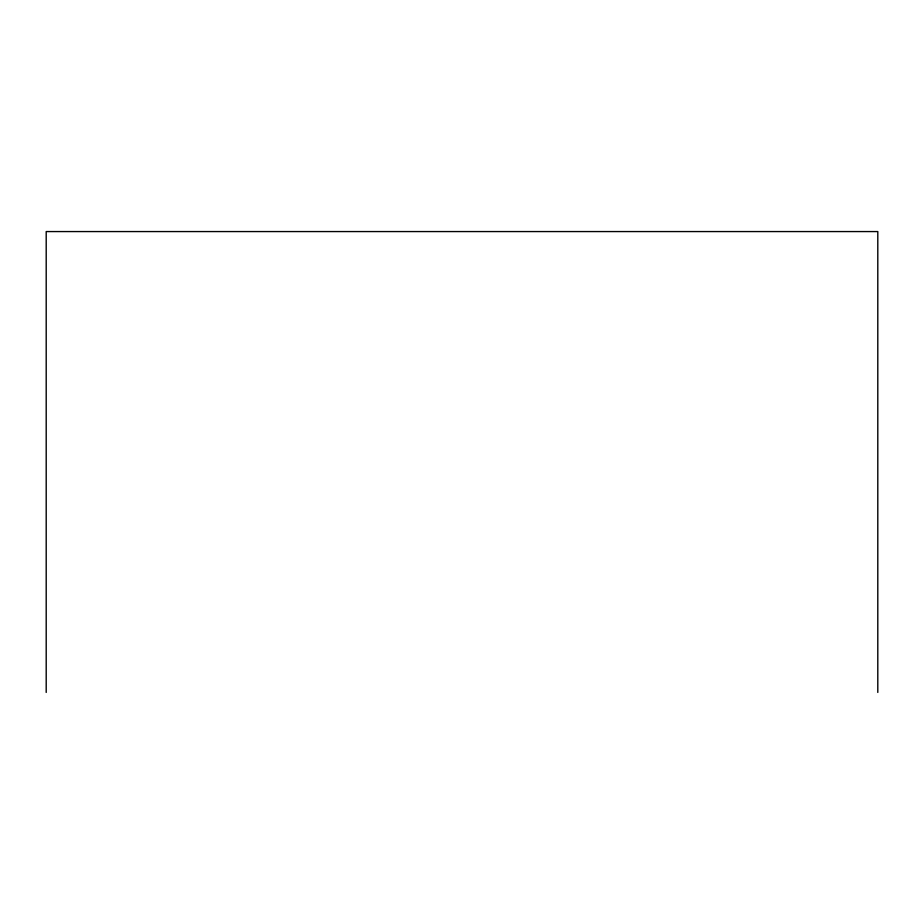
<?xml version="1.0" encoding="UTF-8"?>
<svg xmlns="http://www.w3.org/2000/svg" width="924" height="924" viewBox="0 0 924 924"><rect width="100%" height="100%" fill="white"/><g stroke="black" fill="none" stroke-linecap="round" stroke-linejoin="round"><path stroke-width="1.39" d="M877.8 692.434L877.8 231.566L46.2 231.566L46.2 692.434"/></g></svg>
